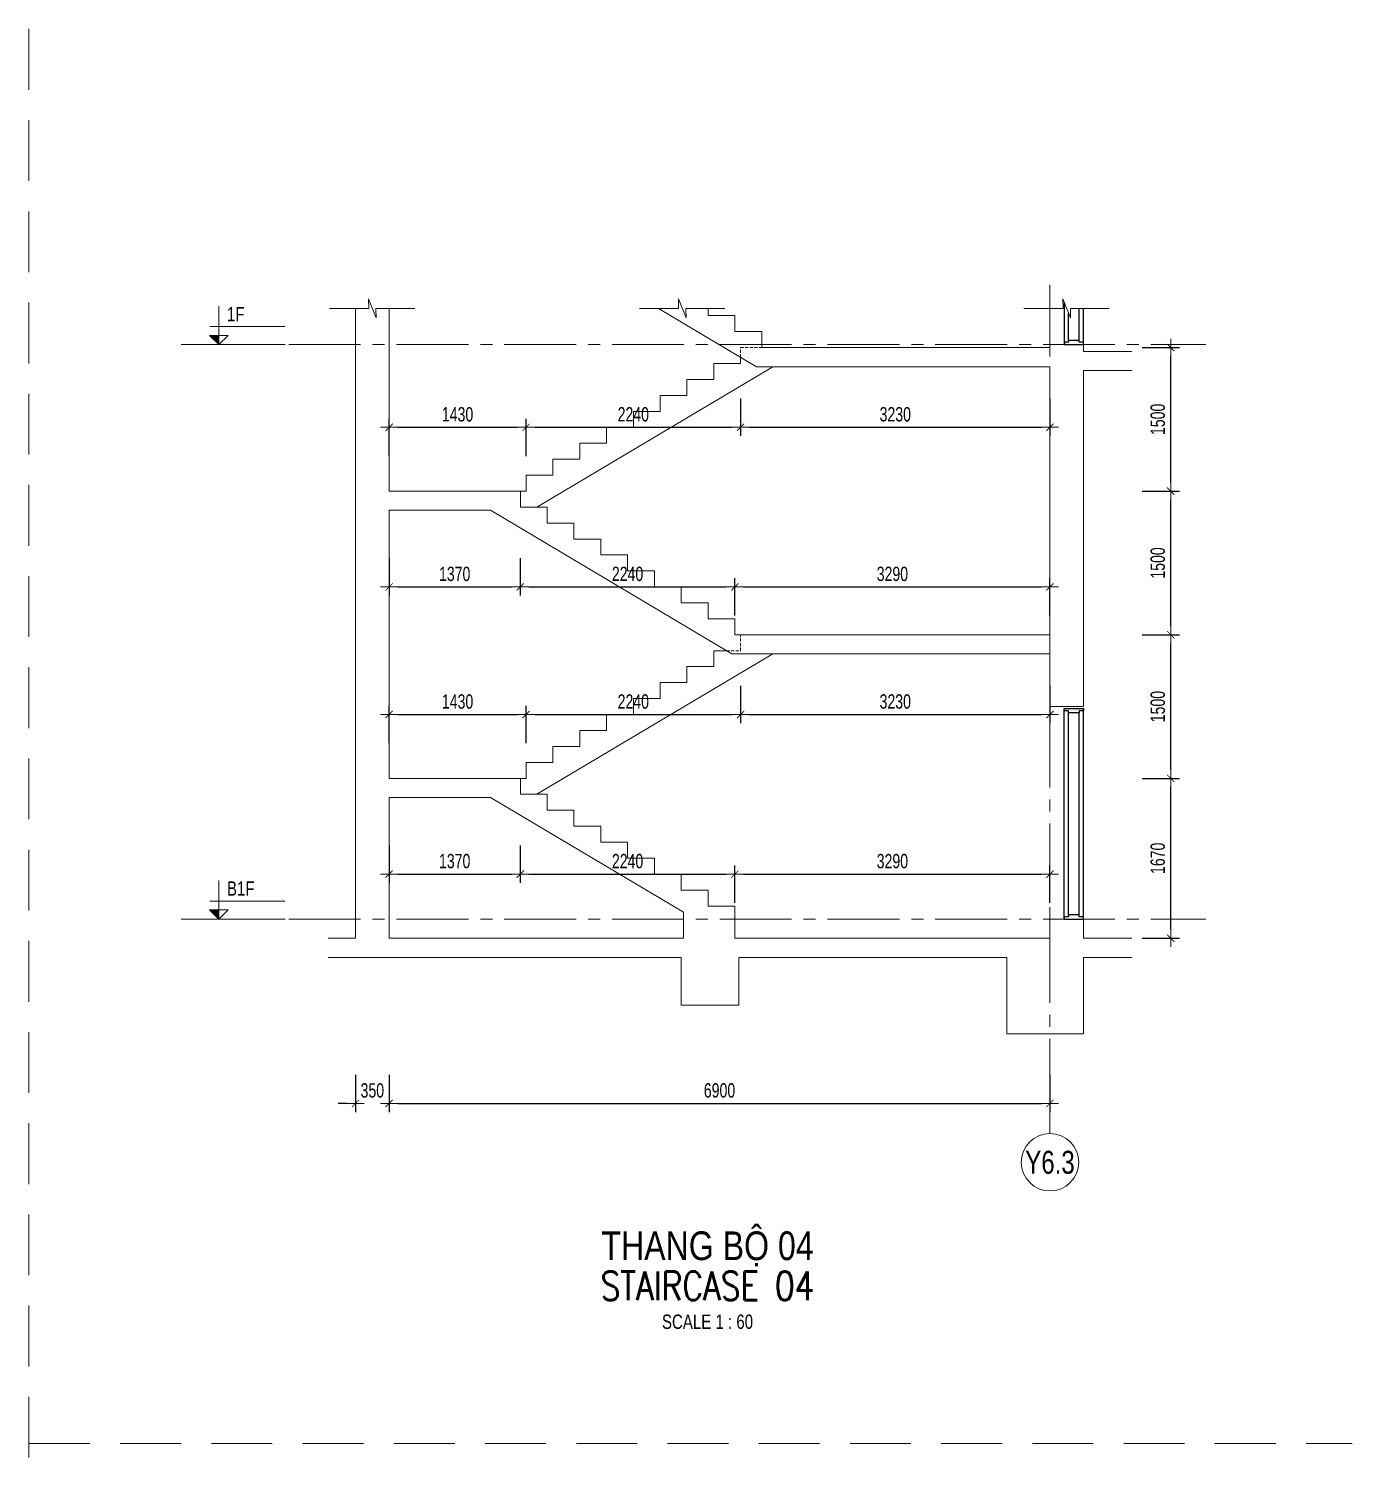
# Model space of a CAD drawing. Header units: millimetres. Extents: x -179076 to 254975, y -18667 to 296191.
# Drawn here: x 39321 to 53135, y 61098 to 76234 of the extents above; entities that cross this region are included whole.
import ezdxf
from ezdxf.enums import TextEntityAlignment as Align

# ---------------------------------------------------------------- set-up
doc = ezdxf.new("R2010")
doc.units = ezdxf.units.MM
doc.linetypes.add('CENTER2', pattern=[1.125, 0.75, -0.125, 0.125, -0.125])
doc.linetypes.add('HIDDEN2', pattern=[4.7625, 3.175, -1.5875])
doc.layers.get('Defpoints').update_dxf_attribs({"color": 151, "lineweight": 9})
doc.layers.add('A-DOOR', color=4, linetype='Continuous')
doc.layers.add('DOOR', color=4, linetype='Continuous')
for name, color, linetype, lineweight in [('NDC_S_ANNO', 7, 'Continuous', 20), ('NDC_S_AXIS', 5, 'CENTER2', 13), ('NDC_S_CONTINUOUS', 3, 'Continuous', 20), ('NDC_S_DIM', 1, 'Continuous', 15), ('NDC_S_ENG TITLE', 3, 'Continuous', 20), ('NDC_S_HIDDEN', 8, 'HIDDEN2', 13), ('NDC_S_SLAB', 2, 'Continuous', 20), ('NDC_S_SYMBOL', 1, 'Continuous', 15), ('NDC_S_TEXT SYMBOL', 7, 'Continuous', 20), ('NDC_S_VN TEXT', 7, 'Continuous', 20), ('NDC_S_VN TITLE', 6, 'Continuous', 35)]:
    doc.layers.add(name, color=color, linetype=linetype, lineweight=lineweight)
doc.styles.add('NDC_ANNO', font='', dxfattribs={"width": 0.8})
doc.styles.add('NDC_DIM', font='', dxfattribs={"width": 0.75})
doc.styles.add('NDC_EN TXT', font='romans.shx', dxfattribs={"width": 0.8})
doc.styles.add('NDC_VIE TXT', font='arial.ttf', dxfattribs={"width": 0.8})
doc.styles.get('NDC_ANNO').set_extended_font_data('Dotum')
doc.styles.get('NDC_DIM').set_extended_font_data('Dotum')
doc.dimstyles.new('NDC_dim_60', dxfattribs={"dimscale": 60, "dimtxt": 2.5, "dimasz": 1.5, "dimexe": 1.5, "dimexo": 2.5, "dimgap": 1, "dimtad": 1, "dimdec": 0, "dimzin": 0, "dimdsep": 46, "dimtxsty": 'NDC_DIM', "dimblk": 'DIMMARK', "dimcen": 0.09, "dimdle": 1.2, "dimclrd": 1, "dimclre": 1, "dimclrt": 3, "dimadec": 0, "dimazin": 0, "dimtfac": 1, "dimtdec": 0, "dimtix": 1, "dimtofl": 0, "dimtmove": 0, "dimatfit": 3, "dimfxl": 5, "dimfxlon": 1, "dimtolj": 1, "dimtzin": 0, "dimarcsym": 0})

# ---------------------------------------------------------------- blocks, each defined once
blk = doc.blocks.new('X-SECTION-2$0$X-SEC-DOO2')
at = {"layer": 'A-DOOR'}
for p, q in [((41976, 101972), (41976, 104172)), ((42176, 101972), (42176, 104172)), ((42021, 102017), (42021, 104127)), ((42131, 102017), (42131, 104127))]:
    blk.add_line(p, q, dxfattribs=at)
for points in [[(41976, 104172), (41976, 104147), (42021, 104147), (42021, 104127), (42131, 104127), (42131, 104147), (42176, 104147), (42176, 104172)], [(41976, 101972), (41976, 101997), (42021, 101997), (42021, 102017), (42131, 102017), (42131, 101997), (42176, 101997), (42176, 101972)]]:
    blk.add_lwpolyline(points, close=True, dxfattribs=at)
at = {"layer": 'Defpoints'}
blk.add_line((41976, 104192), (42176, 104192), dxfattribs=at)
blk = doc.blocks.new('*U187')
at = {"layer": 'NDC_S_SYMBOL'}
blk.add_line((0, 5), (0, 9), dxfattribs=at)
blk.add_circle((0, 0), 5, dxfattribs=at)
at = {"layer": 'NDC_S_TEXT SYMBOL', "color": 7, "style": 'NDC_ANNO', "width": 0.8}
blk.add_attdef('GRID', text='', height=4, dxfattribs=at).set_placement((0, 0), align=Align.MIDDLE)
blk = doc.blocks.new('kata_block_CT')
at = {"layer": 'NDC_S_ANNO'}
blk.add_hatch(color=3, dxfattribs=at).paths.add_polyline_path([(0, 1.6), (-1.61, 1.6), (0, 0)])
at = {"layer": 'NDC_S_ANNO', "ltscale": 50}
h = blk.add_hatch(dxfattribs=at)
h.set_pattern_fill('ANSI31', color=256, scale=1.406, style=0)
h.paths.add_polyline_path([(0, 1.6), (0, 0), (1.61, 1.6)])
for p, q in [((-1.59, 3.14), (11.47, 3.14)), ((11.56, 0), (-1.64, 0))]:
    blk.add_line(p, q, dxfattribs=at)
for points in [[(0, 6.69), (0, 0)], [(0, 0), (-1.61, 1.6), (0, 1.6)], [(0, 0), (1.61, 1.6), (0, 1.6)]]:
    blk.add_lwpolyline(points, dxfattribs=at)
at = {"layer": 'NDC_S_ANNO', "color": 8, "ltscale": 50}
blk.add_lwpolyline([(0, 0), (-1.61, 1.6), (0, 1.6)], dxfattribs=at)
at = {"layer": 'NDC_S_TEXT SYMBOL', "color": 3, "style": 'NDC_ANNO', "width": 0.8}
blk.add_attdef('CT', (1.41, 4.07), '', height=2.5, dxfattribs=at)
blk = doc.blocks.new('Drawing name_symbol')
at = {"layer": 'NDC_S_ENG TITLE', "style": 'NDC_EN TXT', "width": 0.8}
blk.add_attdef('SECTDET1', text='', height=5, dxfattribs=at).set_placement((0, 1.01), align=Align.CENTER)
at = {"layer": 'NDC_S_TEXT SYMBOL', "lineweight": 25, "style": 'NDC_ANNO', "width": 0.8}
blk.add_attdef('SSCALE', text='', height=2.5, dxfattribs=at).set_placement((0, -4), align=Align.CENTER)
at = {"layer": 'NDC_S_VN TITLE', "style": 'NDC_VIE TXT', "width": 0.8}
blk.add_attdef('SECTDET2', text='', height=5, dxfattribs=at).set_placement((0, 7.97), align=Align.CENTER)
blk = doc.blocks.new('DIMMARK')
at = {"layer": 'NDC_S_DIM', "color": 1}
blk.add_line((-1.5, 0), (1, 0), dxfattribs=at)
at = {"layer": 'NDC_S_DIM', "color": 2, "const_width": 0.1}
blk.add_lwpolyline([(-0.42, -0.42), (0.42, 0.42)], dxfattribs=at)
blk = doc.blocks.new('*D1657')
at = {"layer": 'Defpoints', "color": 0, "transparency": 16777216}
for p in [(43081, 68406), (44451, 68406), (44451, 67406)]:
    blk.add_point(p, dxfattribs=at)
at = {"layer": 'NDC_S_DIM', "color": 1, "lineweight": -2, "transparency": 16777216}
for p, q in [((43081, 67706), (43081, 67316)), ((44451, 67706), (44451, 67316)), ((43171, 67406), (44361, 67406))]:
    blk.add_line(p, q, dxfattribs=at)
at = {"layer": 'NDC_S_DIM', "color": 1, "lineweight": -2, "transparency": 16777216, "xscale": 90, "yscale": 90, "zscale": 90, "rotation": 180}
blk.add_blockref('DIMMARK', (43081, 67406), dxfattribs=at)
at = {"layer": 'NDC_S_DIM', "color": 1, "lineweight": -2, "transparency": 16777216, "xscale": 90, "yscale": 90, "zscale": 90}
blk.add_blockref('DIMMARK', (44451, 67406), dxfattribs=at)
at = {"layer": 'NDC_S_DIM', "color": 3, "transparency": 16777216, "insert": (43766, 67541), "char_height": 150, "attachment_point": 5, "style": 'NDC_DIM'}
blk.add_mtext('\\A1;1370', dxfattribs=at)
blk = doc.blocks.new('*D1658')
at = {"layer": 'Defpoints', "color": 0, "transparency": 16777216}
for p in [(44451, 68406), (46691, 67406), (46691, 66736)]:
    blk.add_point(p, dxfattribs=at)
at = {"layer": 'NDC_S_DIM', "color": 1, "lineweight": -2, "transparency": 16777216}
for p, q in [((44451, 67706), (44451, 67316)), ((44541, 67406), (46601, 67406)), ((46691, 67106), (46691, 67496))]:
    blk.add_line(p, q, dxfattribs=at)
at = {"layer": 'NDC_S_DIM', "color": 1, "lineweight": -2, "transparency": 16777216, "xscale": 90, "yscale": 90, "zscale": 90, "rotation": 180}
blk.add_blockref('DIMMARK', (44451, 67406), dxfattribs=at)
at = {"layer": 'NDC_S_DIM', "color": 1, "lineweight": -2, "transparency": 16777216, "xscale": 90, "yscale": 90, "zscale": 90}
blk.add_blockref('DIMMARK', (46691, 67406), dxfattribs=at)
at = {"layer": 'NDC_S_DIM', "color": 3, "transparency": 16777216, "insert": (45571, 67541), "char_height": 150, "attachment_point": 5, "style": 'NDC_DIM'}
blk.add_mtext('\\A1;2240', dxfattribs=at)
blk = doc.blocks.new('*D1659')
at = {"layer": 'Defpoints', "color": 0, "transparency": 16777216}
for p in [(49981, 67406), (46691, 66736), (49981, 66736)]:
    blk.add_point(p, dxfattribs=at)
at = {"layer": 'NDC_S_DIM', "color": 1, "lineweight": -2, "transparency": 16777216}
for p, q in [((46691, 67106), (46691, 67496)), ((46781, 67406), (49891, 67406)), ((49981, 67106), (49981, 67496))]:
    blk.add_line(p, q, dxfattribs=at)
at = {"layer": 'NDC_S_DIM', "color": 1, "lineweight": -2, "transparency": 16777216, "xscale": 90, "yscale": 90, "zscale": 90, "rotation": 180}
blk.add_blockref('DIMMARK', (46691, 67406), dxfattribs=at)
at = {"layer": 'NDC_S_DIM', "color": 1, "lineweight": -2, "transparency": 16777216, "xscale": 90, "yscale": 90, "zscale": 90}
blk.add_blockref('DIMMARK', (49981, 67406), dxfattribs=at)
at = {"layer": 'NDC_S_DIM', "color": 3, "transparency": 16777216, "insert": (48336, 67541), "char_height": 150, "attachment_point": 5, "style": 'NDC_DIM'}
blk.add_mtext('\\A1;3290', dxfattribs=at)
blk = doc.blocks.new('*D1660')
at = {"layer": 'Defpoints', "color": 0, "transparency": 16777216}
for p in [(44511, 69073), (43081, 68406), (44511, 68406)]:
    blk.add_point(p, dxfattribs=at)
at = {"layer": 'NDC_S_DIM', "color": 1, "lineweight": -2, "transparency": 16777216}
for p, q in [((43081, 68773), (43081, 69163)), ((43171, 69073), (44421, 69073)), ((44511, 68773), (44511, 69163))]:
    blk.add_line(p, q, dxfattribs=at)
at = {"layer": 'NDC_S_DIM', "color": 1, "lineweight": -2, "transparency": 16777216, "xscale": 90, "yscale": 90, "zscale": 90, "rotation": 180}
blk.add_blockref('DIMMARK', (43081, 69073), dxfattribs=at)
at = {"layer": 'NDC_S_DIM', "color": 1, "lineweight": -2, "transparency": 16777216, "xscale": 90, "yscale": 90, "zscale": 90}
blk.add_blockref('DIMMARK', (44511, 69073), dxfattribs=at)
at = {"layer": 'NDC_S_DIM', "color": 3, "transparency": 16777216, "insert": (43796, 69208), "char_height": 150, "attachment_point": 5, "style": 'NDC_DIM'}
blk.add_mtext('\\A1;1430', dxfattribs=at)
blk = doc.blocks.new('*D1661')
at = {"layer": 'Defpoints', "color": 0, "transparency": 16777216}
for p in [(46751, 69740), (46751, 69073), (44511, 68406)]:
    blk.add_point(p, dxfattribs=at)
at = {"layer": 'NDC_S_DIM', "color": 1, "lineweight": -2, "transparency": 16777216}
for p, q in [((46751, 69373), (46751, 68983)), ((44511, 68773), (44511, 69163)), ((44601, 69073), (46661, 69073))]:
    blk.add_line(p, q, dxfattribs=at)
at = {"layer": 'NDC_S_DIM', "color": 1, "lineweight": -2, "transparency": 16777216, "xscale": 90, "yscale": 90, "zscale": 90, "rotation": 180}
blk.add_blockref('DIMMARK', (44511, 69073), dxfattribs=at)
at = {"layer": 'NDC_S_DIM', "color": 1, "lineweight": -2, "transparency": 16777216, "xscale": 90, "yscale": 90, "zscale": 90}
blk.add_blockref('DIMMARK', (46751, 69073), dxfattribs=at)
at = {"layer": 'NDC_S_DIM', "color": 3, "transparency": 16777216, "insert": (45631, 69208), "char_height": 150, "attachment_point": 5, "style": 'NDC_DIM'}
blk.add_mtext('\\A1;2240', dxfattribs=at)
blk = doc.blocks.new('*D1662')
at = {"layer": 'Defpoints', "color": 0, "transparency": 16777216}
for p in [(46751, 69740), (49981, 69706), (49981, 69073)]:
    blk.add_point(p, dxfattribs=at)
at = {"layer": 'NDC_S_DIM', "color": 1, "lineweight": -2, "transparency": 16777216}
for p, q in [((46751, 69373), (46751, 68983)), ((49981, 69373), (49981, 68983)), ((46841, 69073), (49891, 69073))]:
    blk.add_line(p, q, dxfattribs=at)
at = {"layer": 'NDC_S_DIM', "color": 1, "lineweight": -2, "transparency": 16777216, "xscale": 90, "yscale": 90, "zscale": 90, "rotation": 180}
blk.add_blockref('DIMMARK', (46751, 69073), dxfattribs=at)
at = {"layer": 'NDC_S_DIM', "color": 1, "lineweight": -2, "transparency": 16777216, "xscale": 90, "yscale": 90, "zscale": 90}
blk.add_blockref('DIMMARK', (49981, 69073), dxfattribs=at)
at = {"layer": 'NDC_S_DIM', "color": 3, "transparency": 16777216, "insert": (48366, 69208), "char_height": 150, "attachment_point": 5, "style": 'NDC_DIM'}
blk.add_mtext('\\A1;3230', dxfattribs=at)
blk = doc.blocks.new('*D1663')
at = {"layer": 'Defpoints', "color": 0, "transparency": 16777216}
for p in [(43081, 71406), (44451, 71406), (44451, 70406)]:
    blk.add_point(p, dxfattribs=at)
at = {"layer": 'NDC_S_DIM', "color": 1, "lineweight": -2, "transparency": 16777216}
for p, q in [((43081, 70706), (43081, 70316)), ((44451, 70706), (44451, 70316)), ((43171, 70406), (44361, 70406))]:
    blk.add_line(p, q, dxfattribs=at)
at = {"layer": 'NDC_S_DIM', "color": 1, "lineweight": -2, "transparency": 16777216, "xscale": 90, "yscale": 90, "zscale": 90, "rotation": 180}
blk.add_blockref('DIMMARK', (43081, 70406), dxfattribs=at)
at = {"layer": 'NDC_S_DIM', "color": 1, "lineweight": -2, "transparency": 16777216, "xscale": 90, "yscale": 90, "zscale": 90}
blk.add_blockref('DIMMARK', (44451, 70406), dxfattribs=at)
at = {"layer": 'NDC_S_DIM', "color": 3, "transparency": 16777216, "insert": (43766, 70541), "char_height": 150, "attachment_point": 5, "style": 'NDC_DIM'}
blk.add_mtext('\\A1;1370', dxfattribs=at)
blk = doc.blocks.new('*D1664')
at = {"layer": 'Defpoints', "color": 0, "transparency": 16777216}
for p in [(44451, 71406), (46691, 70406), (46691, 69906)]:
    blk.add_point(p, dxfattribs=at)
at = {"layer": 'NDC_S_DIM', "color": 1, "lineweight": -2, "transparency": 16777216}
for p, q in [((44451, 70706), (44451, 70316)), ((44541, 70406), (46601, 70406)), ((46691, 70106), (46691, 70496))]:
    blk.add_line(p, q, dxfattribs=at)
at = {"layer": 'NDC_S_DIM', "color": 1, "lineweight": -2, "transparency": 16777216, "xscale": 90, "yscale": 90, "zscale": 90, "rotation": 180}
blk.add_blockref('DIMMARK', (44451, 70406), dxfattribs=at)
at = {"layer": 'NDC_S_DIM', "color": 1, "lineweight": -2, "transparency": 16777216, "xscale": 90, "yscale": 90, "zscale": 90}
blk.add_blockref('DIMMARK', (46691, 70406), dxfattribs=at)
at = {"layer": 'NDC_S_DIM', "color": 3, "transparency": 16777216, "insert": (45571, 70541), "char_height": 150, "attachment_point": 5, "style": 'NDC_DIM'}
blk.add_mtext('\\A1;2240', dxfattribs=at)
blk = doc.blocks.new('*D1653')
at = {"layer": 'Defpoints', "color": 0, "transparency": 16777216}
for p in [(49981, 70406), (46691, 69906), (49981, 69906)]:
    blk.add_point(p, dxfattribs=at)
at = {"layer": 'NDC_S_DIM', "color": 1, "lineweight": -2, "transparency": 16777216}
for p, q in [((46691, 70106), (46691, 70496)), ((46781, 70406), (49891, 70406)), ((49981, 70106), (49981, 70496))]:
    blk.add_line(p, q, dxfattribs=at)
at = {"layer": 'NDC_S_DIM', "color": 1, "lineweight": -2, "transparency": 16777216, "xscale": 90, "yscale": 90, "zscale": 90, "rotation": 180}
blk.add_blockref('DIMMARK', (46691, 70406), dxfattribs=at)
at = {"layer": 'NDC_S_DIM', "color": 1, "lineweight": -2, "transparency": 16777216, "xscale": 90, "yscale": 90, "zscale": 90}
blk.add_blockref('DIMMARK', (49981, 70406), dxfattribs=at)
at = {"layer": 'NDC_S_DIM', "color": 3, "transparency": 16777216, "insert": (48336, 70541), "char_height": 150, "attachment_point": 5, "style": 'NDC_DIM'}
blk.add_mtext('\\A1;3290', dxfattribs=at)
blk = doc.blocks.new('*D1654')
at = {"layer": 'Defpoints', "color": 0, "transparency": 16777216}
for p in [(44511, 72073), (43081, 71406), (44511, 71406)]:
    blk.add_point(p, dxfattribs=at)
at = {"layer": 'NDC_S_DIM', "color": 1, "lineweight": -2, "transparency": 16777216}
for p, q in [((43081, 71773), (43081, 72163)), ((43171, 72073), (44421, 72073)), ((44511, 71773), (44511, 72163))]:
    blk.add_line(p, q, dxfattribs=at)
at = {"layer": 'NDC_S_DIM', "color": 1, "lineweight": -2, "transparency": 16777216, "xscale": 90, "yscale": 90, "zscale": 90, "rotation": 180}
blk.add_blockref('DIMMARK', (43081, 72073), dxfattribs=at)
at = {"layer": 'NDC_S_DIM', "color": 1, "lineweight": -2, "transparency": 16777216, "xscale": 90, "yscale": 90, "zscale": 90}
blk.add_blockref('DIMMARK', (44511, 72073), dxfattribs=at)
at = {"layer": 'NDC_S_DIM', "color": 3, "transparency": 16777216, "insert": (43796, 72208), "char_height": 150, "attachment_point": 5, "style": 'NDC_DIM'}
blk.add_mtext('\\A1;1430', dxfattribs=at)
blk = doc.blocks.new('*D1655')
at = {"layer": 'Defpoints', "color": 0, "transparency": 16777216}
for p in [(46751, 72740), (46751, 72073), (44511, 71406)]:
    blk.add_point(p, dxfattribs=at)
at = {"layer": 'NDC_S_DIM', "color": 1, "lineweight": -2, "transparency": 16777216}
for p, q in [((46751, 72373), (46751, 71983)), ((44511, 71773), (44511, 72163)), ((44601, 72073), (46661, 72073))]:
    blk.add_line(p, q, dxfattribs=at)
at = {"layer": 'NDC_S_DIM', "color": 1, "lineweight": -2, "transparency": 16777216, "xscale": 90, "yscale": 90, "zscale": 90, "rotation": 180}
blk.add_blockref('DIMMARK', (44511, 72073), dxfattribs=at)
at = {"layer": 'NDC_S_DIM', "color": 1, "lineweight": -2, "transparency": 16777216, "xscale": 90, "yscale": 90, "zscale": 90}
blk.add_blockref('DIMMARK', (46751, 72073), dxfattribs=at)
at = {"layer": 'NDC_S_DIM', "color": 3, "transparency": 16777216, "insert": (45631, 72208), "char_height": 150, "attachment_point": 5, "style": 'NDC_DIM'}
blk.add_mtext('\\A1;2240', dxfattribs=at)
blk = doc.blocks.new('*D1656')
at = {"layer": 'Defpoints', "color": 0, "transparency": 16777216}
for p in [(46751, 72740), (49981, 72706), (49981, 72073)]:
    blk.add_point(p, dxfattribs=at)
at = {"layer": 'NDC_S_DIM', "color": 1, "lineweight": -2, "transparency": 16777216}
for p, q in [((46751, 72373), (46751, 71983)), ((49981, 72373), (49981, 71983)), ((46841, 72073), (49891, 72073))]:
    blk.add_line(p, q, dxfattribs=at)
at = {"layer": 'NDC_S_DIM', "color": 1, "lineweight": -2, "transparency": 16777216, "xscale": 90, "yscale": 90, "zscale": 90, "rotation": 180}
blk.add_blockref('DIMMARK', (46751, 72073), dxfattribs=at)
at = {"layer": 'NDC_S_DIM', "color": 1, "lineweight": -2, "transparency": 16777216, "xscale": 90, "yscale": 90, "zscale": 90}
blk.add_blockref('DIMMARK', (49981, 72073), dxfattribs=at)
at = {"layer": 'NDC_S_DIM', "color": 3, "transparency": 16777216, "insert": (48366, 72208), "char_height": 150, "attachment_point": 5, "style": 'NDC_DIM'}
blk.add_mtext('\\A1;3230', dxfattribs=at)
blk = doc.blocks.new('*D1651')
at = {"layer": 'Defpoints', "color": 0, "transparency": 16777216}
for p in [(43081, 66736), (49981, 66736), (49981, 65011)]:
    blk.add_point(p, dxfattribs=at)
at = {"layer": 'NDC_S_DIM', "color": 1, "lineweight": -2, "transparency": 16777216}
for p, q in [((43081, 65311), (43081, 64921)), ((49981, 65311), (49981, 64921)), ((43171, 65011), (49891, 65011))]:
    blk.add_line(p, q, dxfattribs=at)
at = {"layer": 'NDC_S_DIM', "color": 1, "lineweight": -2, "transparency": 16777216, "xscale": 90, "yscale": 90, "zscale": 90, "rotation": 180}
blk.add_blockref('DIMMARK', (43081, 65011), dxfattribs=at)
at = {"layer": 'NDC_S_DIM', "color": 1, "lineweight": -2, "transparency": 16777216, "xscale": 90, "yscale": 90, "zscale": 90}
blk.add_blockref('DIMMARK', (49981, 65011), dxfattribs=at)
at = {"layer": 'NDC_S_DIM', "color": 3, "transparency": 16777216, "insert": (46531, 65146), "char_height": 150, "attachment_point": 5, "style": 'NDC_DIM'}
blk.add_mtext('\\A1;6900', dxfattribs=at)
blk = doc.blocks.new('*D1652')
at = {"layer": 'Defpoints', "color": 0, "transparency": 16777216}
for p in [(42731, 66736), (43081, 66736), (42731, 65011)]:
    blk.add_point(p, dxfattribs=at)
at = {"layer": 'NDC_S_DIM', "color": 1, "lineweight": -2, "transparency": 16777216}
for p, q in [((42731, 65311), (42731, 64921)), ((43081, 65311), (43081, 64921)), ((42641, 65011), (42551, 65011)), ((43171, 65011), (43261, 65011))]:
    blk.add_line(p, q, dxfattribs=at)
at = {"layer": 'NDC_S_DIM', "color": 1, "lineweight": -2, "transparency": 16777216, "xscale": 90, "yscale": 90, "zscale": 90}
blk.add_blockref('DIMMARK', (42731, 65011), dxfattribs=at)
at = {"layer": 'NDC_S_DIM', "color": 1, "lineweight": -2, "transparency": 16777216, "xscale": 90, "yscale": 90, "zscale": 90, "rotation": 180}
blk.add_blockref('DIMMARK', (43081, 65011), dxfattribs=at)
at = {"layer": 'NDC_S_DIM', "color": 3, "transparency": 16777216, "insert": (42906, 65146), "char_height": 150, "attachment_point": 5, "style": 'NDC_DIM'}
blk.add_mtext('\\A1;350', dxfattribs=at)
blk = doc.blocks.new('*D2123')
at = {"layer": 'Defpoints', "color": 0, "transparency": 16777216}
for p in [(44451, 68406), (51242, 68406), (43081, 66736)]:
    blk.add_point(p, dxfattribs=at)
at = {"layer": 'NDC_S_DIM', "color": 1, "lineweight": -2, "transparency": 16777216}
for p, q in [((50942, 68406), (51332, 68406)), ((51242, 66826), (51242, 68316)), ((50942, 66736), (51332, 66736))]:
    blk.add_line(p, q, dxfattribs=at)
at = {"layer": 'NDC_S_DIM', "color": 1, "lineweight": -2, "transparency": 16777216, "xscale": 90, "yscale": 90, "zscale": 90}
for p, rotation in [((51242, 68406), 90), ((51242, 66736), 270)]:
    blk.add_blockref('DIMMARK', p, dxfattribs=dict(at, rotation=rotation))
at = {"layer": 'NDC_S_DIM', "color": 3, "transparency": 16777216, "insert": (51107, 67571), "char_height": 150, "attachment_point": 5, "rotation": 90, "style": 'NDC_DIM'}
blk.add_mtext('\\A1;1670', dxfattribs=at)
blk = doc.blocks.new('*D2124')
at = {"layer": 'Defpoints', "color": 0, "transparency": 16777216}
for p in [(46751, 69906), (51242, 69906), (44451, 68406)]:
    blk.add_point(p, dxfattribs=at)
at = {"layer": 'NDC_S_DIM', "color": 1, "lineweight": -2, "transparency": 16777216}
for p, q in [((50942, 69906), (51332, 69906)), ((51242, 68496), (51242, 69816)), ((50942, 68406), (51332, 68406))]:
    blk.add_line(p, q, dxfattribs=at)
at = {"layer": 'NDC_S_DIM', "color": 1, "lineweight": -2, "transparency": 16777216, "xscale": 90, "yscale": 90, "zscale": 90}
for p, rotation in [((51242, 69906), 90), ((51242, 68406), 270)]:
    blk.add_blockref('DIMMARK', p, dxfattribs=dict(at, rotation=rotation))
at = {"layer": 'NDC_S_DIM', "color": 3, "transparency": 16777216, "insert": (51107, 69156), "char_height": 150, "attachment_point": 5, "rotation": 90, "style": 'NDC_DIM'}
blk.add_mtext('\\A1;1500', dxfattribs=at)
blk = doc.blocks.new('*D2125')
at = {"layer": 'Defpoints', "color": 0, "transparency": 16777216}
for p in [(44451, 71406), (51242, 71406), (46751, 69906)]:
    blk.add_point(p, dxfattribs=at)
at = {"layer": 'NDC_S_DIM', "color": 1, "lineweight": -2, "transparency": 16777216}
for p, q in [((50942, 71406), (51332, 71406)), ((51242, 69996), (51242, 71316)), ((50942, 69906), (51332, 69906))]:
    blk.add_line(p, q, dxfattribs=at)
at = {"layer": 'NDC_S_DIM', "color": 1, "lineweight": -2, "transparency": 16777216, "xscale": 90, "yscale": 90, "zscale": 90}
for p, rotation in [((51242, 71406), 90), ((51242, 69906), 270)]:
    blk.add_blockref('DIMMARK', p, dxfattribs=dict(at, rotation=rotation))
at = {"layer": 'NDC_S_DIM', "color": 3, "transparency": 16777216, "insert": (51107, 70656), "char_height": 150, "attachment_point": 5, "rotation": 90, "style": 'NDC_DIM'}
blk.add_mtext('\\A1;1500', dxfattribs=at)
blk = doc.blocks.new('*D2126')
at = {"layer": 'Defpoints', "color": 0, "transparency": 16777216}
for p in [(46971, 72906), (51242, 72906), (44451, 71406)]:
    blk.add_point(p, dxfattribs=at)
at = {"layer": 'NDC_S_DIM', "color": 1, "lineweight": -2, "transparency": 16777216}
for p, q in [((50942, 72906), (51332, 72906)), ((51242, 71496), (51242, 72816)), ((50942, 71406), (51332, 71406))]:
    blk.add_line(p, q, dxfattribs=at)
at = {"layer": 'NDC_S_DIM', "color": 1, "lineweight": -2, "transparency": 16777216, "xscale": 90, "yscale": 90, "zscale": 90}
for p, rotation in [((51242, 72906), 90), ((51242, 71406), 270)]:
    blk.add_blockref('DIMMARK', p, dxfattribs=dict(at, rotation=rotation))
at = {"layer": 'NDC_S_DIM', "color": 3, "transparency": 16777216, "insert": (51107, 72156), "char_height": 150, "attachment_point": 5, "rotation": 90, "style": 'NDC_DIM'}
blk.add_mtext('\\A1;1500', dxfattribs=at)

msp = doc.modelspace()

# ---------------------------------------------------------------- linework, layer by layer
at = {"layer": 'A-DOOR'}
for p, q in [((50131.3, 72936.2), (50131.3, 73377.2)), ((50176.3, 72981.2), (50176.3, 73264.7)), ((50286.3, 72981.2), (50286.3, 73314.7)), ((50331.3, 72936.2), (50331.3, 73314.7))]:
    msp.add_line(p, q, dxfattribs=at)
msp.add_lwpolyline([(50331.3, 72936.2), (50331.3, 72961.2), (50286.3, 72961.2), (50286.3, 72981.2), (50176.3, 72981.2), (50176.3, 72961.2), (50131.3, 72961.2), (50131.3, 72936.2)], close=True, dxfattribs=at)
at = {"layer": 'NDC_S_AXIS', "ltscale": 1000}
msp.add_line((49981.3, 64936.2), (49981.3, 73672.7), dxfattribs=at)
for points in [[(40909, 72936.2), (51606.9, 72936.2)], [(40909, 66936.2), (51606.9, 66936.2)]]:
    msp.add_lwpolyline(points, dxfattribs=at)
at = {"layer": 'NDC_S_CONTINUOUS'}
for p, q in [((44622.3, 71239.6), (47086.3, 72706.2)), ((44622.3, 68239.6), (47086.3, 69706.2))]:
    msp.add_line(p, q, dxfattribs=at)
for points in [[(44451.3, 71406.2), (44511.3, 71406.2), (44511.3, 71572.9), (44791.3, 71572.9), (44791.3, 71739.6), (45071.3, 71739.6), (45071.3, 71906.2), (45351.3, 71906.2), (45351.3, 72072.9), (45631.3, 72072.9), (45631.3, 72239.6), (45911.3, 72239.6), (45911.3, 72406.2), (46191.3, 72406.2), (46191.3, 72572.9), (46471.3, 72572.9), (46471.3, 72739.6), (46751.3, 72739.6), (46751.3, 72804.4)], [(44451.3, 68406.2), (44511.3, 68406.2), (44511.3, 68572.9), (44791.3, 68572.9), (44791.3, 68739.6), (45071.3, 68739.6), (45071.3, 68906.2), (45351.3, 68906.2), (45351.3, 69072.9), (45631.3, 69072.9), (45631.3, 69239.6), (45911.3, 69239.6), (45911.3, 69406.2), (46191.3, 69406.2), (46191.3, 69572.9), (46471.3, 69572.9), (46471.3, 69739.6), (46605.2, 69739.6)]]:
    msp.add_lwpolyline(points, dxfattribs=at)
at = {"layer": 'NDC_S_HIDDEN', "ltscale": 200}
for p, q in [((39321.3, 76233.6), (39321.3, 42633.6)), ((39321.3, 61457.1), (53134.6, 61457.1))]:
    msp.add_line(p, q, dxfattribs=at)
at = {"layer": 'NDC_S_HIDDEN', "ltscale": 10}
for points in [[(46751.3, 72804.4), (46751.3, 72906.2), (46971.3, 72906.2)], [(46605.2, 69739.6), (46751.3, 69739.6), (46751.3, 69906.2)]]:
    msp.add_lwpolyline(points, dxfattribs=at)
at = {"layer": 'NDC_S_SLAB'}
for p, q in [((42731.3, 66736.2), (42731.3, 73314.7)), ((43081.3, 71406.2), (43081.3, 73314.7)), ((46916.2, 72706.2), (45894, 73314.7)), ((50331.3, 72936.2), (49981.3, 72936.2)), ((50331.3, 72866.2), (50331.3, 72936.2)), ((50834.6, 72866.2), (50331.3, 72866.2)), ((49981.3, 72706.2), (46916.2, 72706.2)), ((49981.3, 69906.2), (49981.3, 72706.2)), ((50331.3, 69156.2), (50331.3, 72666.2)), ((50834.6, 72666.2), (50331.3, 72666.2)), ((43081.3, 68406.2), (43081.3, 71206.2)), ((49981.3, 69156.2), (49981.3, 69706.2)), ((50331.3, 69156.2), (49981.3, 69156.2)), ((43081.3, 66736.2), (43081.3, 68206.2)), ((49981.3, 66736.2), (49981.3, 66936.2)), ((50331.3, 66936.2), (49981.3, 66936.2)), ((50331.3, 66736.2), (50331.3, 66936.2)), ((42731.3, 66736.2), (42445, 66736.2)), ((49981.3, 66736.2), (46691.3, 66736.2)), ((50834.6, 66736.2), (50331.3, 66736.2)), ((46131.3, 66536.2), (42445, 66536.2)), ((46131.3, 66536.2), (46131.3, 66036.2)), ((49531.3, 66536.2), (46731.3, 66536.2)), ((46731.3, 66536.2), (46731.3, 66036.2)), ((49531.3, 66536.2), (49531.3, 65736.2)), ((50834.6, 66536.2), (50331.3, 66536.2)), ((50331.3, 65736.2), (50331.3, 66536.2)), ((46731.3, 66036.2), (46131.3, 66036.2)), ((49531.3, 65736.2), (50331.3, 65736.2))]:
    msp.add_line(p, q, dxfattribs=at)
for points in [[(49981.3, 72936.2), (49981.3, 72906.2), (46971.3, 72906.2), (46971.3, 73072.9), (46691.3, 73072.9), (46691.3, 73239.6), (46411.3, 73239.6), (46411.3, 73314.7)], [(49981.3, 69906.2), (46691.3, 69906.2), (46691.3, 70072.9), (46411.3, 70072.9), (46411.3, 70239.6), (46131.3, 70239.6), (46131.3, 70406.2), (45851.3, 70406.2), (45851.3, 70572.9), (45571.3, 70572.9), (45571.3, 70739.6), (45291.3, 70739.6), (45291.3, 70906.2), (45011.3, 70906.2), (45011.3, 71072.9), (44731.3, 71072.9), (44731.3, 71239.6), (44451.3, 71239.6), (44451.3, 71406.2), (43081.3, 71406.2)], [(49981.3, 69706.2), (46661.2, 69706.2), (44141.2, 71206.2), (43081.3, 71206.2)], [(46691.3, 66736.2), (46691.3, 67072.9), (46411.3, 67072.9), (46411.3, 67239.6), (46131.3, 67239.6), (46131.3, 67406.2), (45851.3, 67406.2), (45851.3, 67572.9), (45571.3, 67572.9), (45571.3, 67739.6), (45291.3, 67739.6), (45291.3, 67906.2), (45011.3, 67906.2), (45011.3, 68072.9), (44731.3, 68072.9), (44731.3, 68239.6), (44451.3, 68239.6), (44451.3, 68406.2), (43081.3, 68406.2)], [(43081.3, 66736.2), (46156.3, 66736.2), (46156.3, 67006.8), (44141.2, 68206.2), (43081.3, 68206.2)]]:
    msp.add_lwpolyline(points, dxfattribs=at)
at = {"layer": 'NDC_S_SYMBOL'}
for points in [[(42458.8, 73314.7), (42868.4, 73314.7), (42866.3, 73414.7), (42946.3, 73214.7), (42944.1, 73314.7), (43350.4, 73314.7)], [(45694.2, 73314.7), (46103.8, 73314.7), (46101.6, 73414.7), (46181.6, 73214.7), (46179.5, 73314.7), (46585.8, 73314.7)], [(49708.8, 73314.7), (50118.4, 73314.7), (50116.3, 73414.7), (50196.3, 73214.7), (50194.1, 73314.7), (50600.4, 73314.7)]]:
    msp.add_lwpolyline(points, dxfattribs=at)

# ---------------------------------------------------------------- block references
at = {"layer": 'DOOR', "xscale": -1}
msp.add_blockref('X-SECTION-2$0$X-SEC-DOO2', (92306.8, -35035.6), dxfattribs=at)
at = {"layer": 'NDC_S_ANNO', "xscale": 60, "yscale": 60, "zscale": 60}
msp.add_blockref('Drawing name_symbol', (46405.7, 62895.8), dxfattribs=at).add_auto_attribs({'SECTDET1': 'STAIRCASE 04', 'SECTDET2': 'THANG BỘ 04', 'SSCALE': 'SCALE 1 : 60'})
at = {"layer": 'NDC_S_AXIS', "xscale": 60, "yscale": 60, "zscale": 60}
msp.add_blockref('*U187', (49981.3, 64396.2), dxfattribs=at).add_auto_attribs({'GRID': 'Y6.3'})
at = {"layer": 'NDC_S_VN TEXT', "xscale": 60, "yscale": 60, "zscale": 60}
for p, values in [((41303.8, 72936.2), {'CT': '1F'}), ((41303.8, 66936.2), {'CT': 'B1F'})]:
    msp.add_blockref('kata_block_CT', p, dxfattribs=at).add_auto_attribs(values)

# ---------------------------------------------------------------- dimensions: what is measured, and where the dimension line sits
at = {"layer": 'NDC_S_DIM'}
for base, p1, p2, picture, middle in [((51242.4, 72906.2), (44451.3, 71406.2), (46971.3, 72906.2), '*D2126', (51107.3, 72156.2)), ((51242.4, 71406.2), (46751.3, 69906.2), (44451.3, 71406.2), '*D2125', (51107.3, 70656.2)), ((51242.4, 69906.2), (44451.3, 68406.2), (46751.3, 69906.2), '*D2124', (51107.3, 69156.2))]:
    dim = msp.add_linear_dim(base=base, p1=p1, p2=p2, angle=90, dimstyle='NDC_dim_60', override={"dimtmove": 1}, dxfattribs=at)
    dim.commit()
    dim.dimension.update_dxf_attribs({"geometry": picture, "text_midpoint": middle})
for base, p1, p2, picture, middle in [((46751.3, 72072.9), (44511.3, 71406.2), (46751.3, 72739.6), '*D1655', (45631.3, 72208)), ((49981.3, 72072.9), (46751.3, 72739.6), (49981.3, 72706.2), '*D1656', (48366.3, 72208)), ((46691.3, 70406.2), (44451.3, 71406.2), (46691.3, 69906.2), '*D1664', (45571.3, 70541.3)), ((49981.3, 70406.2), (46691.3, 69906.2), (49981.3, 69906.2), '*D1653', (48336.3, 70541.3)), ((46751.3, 69072.9), (44511.3, 68406.2), (46751.3, 69739.6), '*D1661', (45631.3, 69208)), ((49981.3, 69072.9), (46751.3, 69739.6), (49981.3, 69706.2), '*D1662', (48366.3, 69208)), ((46691.3, 67406.2), (44451.3, 68406.2), (46691.3, 66736.2), '*D1658', (45571.3, 67541.3)), ((49981.3, 67406.2), (46691.3, 66736.2), (49981.3, 66736.2), '*D1659', (48336.3, 67541.3)), ((42731.3, 65011.3), (43081.3, 66736.2), (42731.3, 66736.2), '*D1652', (42906.3, 65146.4))]:
    dim = msp.add_linear_dim(base=base, p1=p1, p2=p2, dimstyle='NDC_dim_60', override={"dimtmove": 1}, dxfattribs=at)
    dim.commit()
    dim.dimension.update_dxf_attribs({"geometry": picture, "text_midpoint": middle})
for base, p1, p2, picture, middle in [((44511.3, 72072.9), (43081.3, 71406.2), (44511.3, 71406.2), '*D1654', (43796.3, 72208)), ((44451.3, 70406.2), (43081.3, 71406.2), (44451.3, 71406.2), '*D1663', (43766.3, 70541.3)), ((44511.3, 69072.9), (43081.3, 68406.2), (44511.3, 68406.2), '*D1660', (43796.3, 69208)), ((44451.3, 67406.2), (43081.3, 68406.2), (44451.3, 68406.2), '*D1657', (43766.3, 67541.3)), ((49981.3, 65011.3), (43081.3, 66736.2), (49981.3, 66736.2), '*D1651', (46531.3, 65146.4))]:
    dim = msp.add_linear_dim(base=base, p1=p1, p2=p2, dimstyle='NDC_dim_60', dxfattribs=at)
    dim.commit()
    dim.dimension.update_dxf_attribs({"geometry": picture, "text_midpoint": middle})
dim = msp.add_linear_dim(base=(51242.4, 68406.2), p1=(43081.3, 66736.2), p2=(44451.3, 68406.2), angle=90, dimstyle='NDC_dim_60', dxfattribs=at)
dim.commit()
dim.dimension.update_dxf_attribs({"geometry": '*D2123', "text_midpoint": (51107.3, 67571.2)})

doc.saveas('drawing.dxf')
